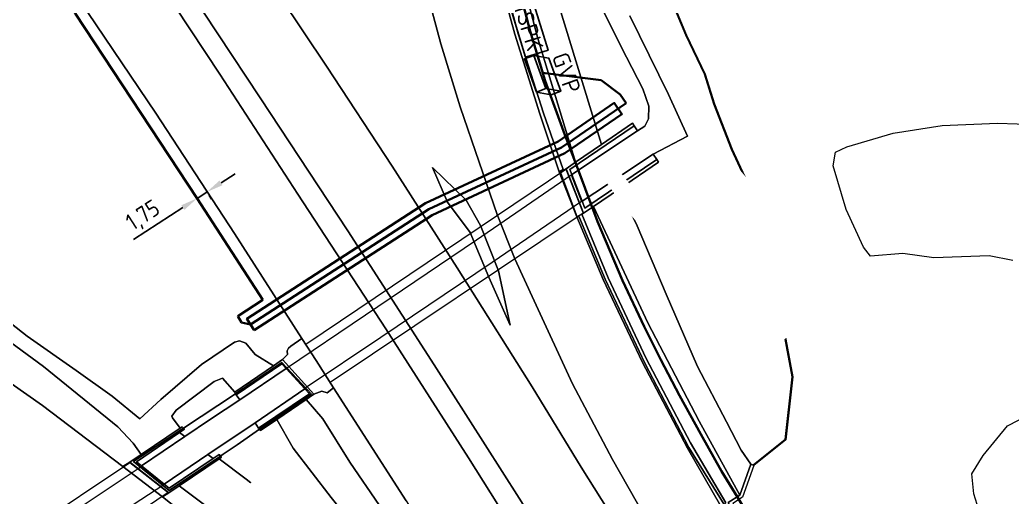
# Model space of a CAD drawing. Header units: metres. Extents: x 112942 to 118371, y 496117 to 499046.
# Drawn here: x 118008.6 to 118156.2, y 496307.5 to 496378.5 of the extents above; entities that cross this region are included whole.
import ezdxf
from ezdxf.enums import TextEntityAlignment as Align

# ---------------------------------------------------------------- set-up
doc = ezdxf.new("R2010")
doc.units = ezdxf.units.M
doc.linetypes.add('XX-AFBREEK', pattern=[7, 4, -1, 1, -1])
for name, color, linetype, lineweight in [('B-WE-OG-TOPOKAART-G', 253, 'Continuous', 18), ('N-WE-KL-DATA-T18', 1, 'Continuous', 18), ('N-WE-KL-DATA-T25', 7, 'Continuous', 25), ('N-WE-KL-DATA_GLASVEZEL-G', 90, 'KL-GLASVEZEL-N', 35), ('N-WE-KL-DATA_GLASVEZEL-M', 7, 'Continuous', 18), ('N-WE-KL-DATA_GLASVEZEL_KAST_PUTKAST-S', 90, 'Continuous', 25), ('N-WE-KL-DATA_GLASVEZEL_MANTELBUIS-G', 90, 'Continuous', 35), ('X-XX-AL-AFBREEKLIJN-G', 7, 'XX-AFBREEK', 18), ('X-XX-AL-ORIENTATIE-S', 7, 'Continuous', 25)]:
    doc.layers.add(name, color=color, linetype=linetype, lineweight=lineweight)
doc.styles.add('ISO', font='isocp.shx')
doc.styles.add('NLCS-ISO', font='NLCS-ISO.ttf')
doc.linetypes.add('KL-GLASVEZEL-N', pattern='A,4,-1,[101,NLCS.SHX,S=0.5,R=0,X=0,Y=0],-1,4,-1,["G",Standard,S=1,R=0,X=-0.25,Y=-0.5],-1.5', length=12.5)
doc.dimstyles.new('ISO', dxfattribs={"dimtxt": 2.5, "dimasz": 2.5, "dimexe": 1.25, "dimexo": 0.625, "dimtad": 1, "dimtxsty": 'ISO', "dimcen": 2.5, "dimadec": 0, "dimazin": 0, "dimtfac": 1, "dimtmove": 0, "dimatfit": 3, "dimfxl": 1, "dimarcsym": 0})

# ---------------------------------------------------------------- blocks, each defined once
blk = doc.blocks.new('*D1')
at = {"layer": 'Defpoints', "color": 0, "transparency": 16777216}
for p in [(118034.95, 496351.96, 1.84), (118034.95, 496351.96), (118036.42, 496352.91, 2.11)]:
    blk.add_point(p, dxfattribs=at)
at = {"layer": 'N-WE-KL-DATA_GLASVEZEL-M', "color": 0, "lineweight": -2, "transparency": 16777216}
for p, q in [((118038.52, 496354.27), (118040.61, 496355.63)), ((118036.42, 496352.91), (118034.95, 496351.96)), ((118036.76, 496352.39), (118037.1, 496351.86)), ((118032.85, 496350.6), (118025.53, 496345.85)), ((118035.29, 496351.44), (118035.63, 496350.91))]:
    blk.add_line(p, q, dxfattribs=at)
at = {"layer": 'N-WE-KL-DATA_GLASVEZEL-M', "color": 0, "transparency": 16777216}
for points in [[(118038.29, 496354.62), (118038.74, 496353.92), (118036.42, 496352.91)], [(118032.63, 496350.95), (118033.08, 496350.25), (118034.95, 496351.96)]]:
    blk.add_solid(points, dxfattribs=at)
at = {"layer": 'N-WE-KL-DATA_GLASVEZEL-M', "color": 0, "transparency": 16777216, "insert": (118027.02, 496349.28), "char_height": 2.5, "attachment_point": 5, "rotation": 32.9499, "style": 'ISO'}
blk.add_mtext('1,75', dxfattribs=at)
blk = doc.blocks.new('SKL-DATA_GLASVEZEL_GLASVEZELKABELPUT_RECHTHOEKIG')
at = {"color": 0, "linetype": 'ByBlock'}
for points in [[(-3.2, -0.97), (-2.07, 0.97), (3.18, 0.97), (2.05, -0.97)], [(3.18, 0.97), (3.18, -0.53), (2.05, -2.47)], [(-3.2, -0.97), (2.05, -0.97), (2.05, -2.47), (-3.2, -2.47), (-3.2, -0.97)]]:
    blk.add_lwpolyline(points, dxfattribs=at)
at = {"layer": 'N-WE-KL-DATA-T18', "linetype": 'ByBlock', "style": 'NLCS-ISO', "flags": 1}
for tag, p in [('OMSCHRIJVING_LEGENDA', (-0.01, -8.43)), ('LOCATIE', (-0.01, -12.22)), ('TYPE_HANDHOLE', (-0.01, -16)), ('TYPE_GCO', (-0.01, -19.78)), ('BPS-CODERING', (-0.01, -23.57)), ('POSITIE_X', (-0.01, -27.35)), ('POSITIE_Y', (-0.01, -31.14)), ('OVERIGE_OPMERKING(EN)_1', (-0.01, -34.92)), ('OVERIGE_OPMERKING(EN)_2', (-0.01, -38.71))]:
    blk.add_attdef(tag, p, '', height=1.8, dxfattribs=at)
at = {"layer": 'N-WE-KL-DATA-T25', "linetype": 'ByBlock', "style": 'NLCS-ISO'}
blk.add_attdef('TYPE_SYMBOOL', text='', height=2.5, dxfattribs=at).set_placement((15.9, -0.24), align=Align.MIDDLE_CENTER)
blk = doc.blocks.new('SKL-DATA_GLASVEZEL_STERPUNTKAST')
at = {"color": 0, "linetype": 'ByBlock'}
blk.add_lwpolyline([(-3.5, 1.75), (3.5, 1.75), (3.5, -1.75), (-3.5, -1.75), (-3.5, 1.75)], dxfattribs=at)
at = {"layer": 'N-WE-KL-DATA-T18', "linetype": 'ByBlock', "style": 'NLCS-ISO', "flags": 1}
for tag, p in [('OMSCHRIJVING_LEGENDA', (0, -8.43)), ('LOCATIE', (0, -12.22)), ('TYPE_HANDHOLE', (0, -16)), ('TYPE_GCO', (0, -19.78)), ('BPS-CODERING', (0, -23.57)), ('POSITIE_X', (0, -27.35)), ('POSITIE_Y', (0, -31.14)), ('OVERIGE_OPMERKING(EN)_1', (0, -34.92)), ('OVERIGE_OPMERKING(EN)_2', (0, -38.71))]:
    blk.add_attdef(tag, p, '', height=1.8, dxfattribs=at)
at = {"layer": 'N-WE-KL-DATA-T25', "linetype": 'ByBlock', "style": 'NLCS-ISO'}
blk.add_attdef('TYPE_SYMBOOL', text='', height=2.5, dxfattribs=at).set_placement((0, 0), align=Align.MIDDLE_CENTER)

msp = doc.modelspace()

# ---------------------------------------------------------------- linework, layer by layer
at = {"layer": 'B-WE-OG-TOPOKAART-G'}
for points in [[(118081.452, 496472.776, 0.142), (118081.396, 496472.28, -0.33), (118080.806, 496467.024, -0.493), (118079.78, 496456.661, -0.577), (118078.83, 496446.852, -0.537), (118078.497, 496437.684, -0.483), (118079.479, 496426.911, -0.553), (118080.857, 496415.619, -0.58), (118083.43, 496402.41, -0.56), (118086.005, 496391.3, -0.383), (118088.846, 496380.367, -0.45), (118092.22, 496369.348, -0.483), (118095.096, 496359.998, -0.481), (118091.207, 496357.334, 1.631), (118085.62, 496375.752, 1.72), (118080.482, 496395.385, 1.79), (118077.355, 496412.452, 1.823), (118075.416, 496427.837, 1.947), (118074.319, 496440.428, 1.987), (118074.816, 496455.016, 2.09), (118076.258, 496469.684, 2.15), (118077.184, 496476.604, 2.014), (118081.452, 496472.776, 0.142)], [(118080.482, 496395.385, 1.79), (118085.62, 496375.752, 1.72), (118091.207, 496357.334, 1.631), (118089.82, 496356.382, 1.805), (118088.98, 496355.832, 1.903), (118091.501, 496349.172, 1.741), (118091.726, 496349.316, 1.792), (118095.646, 496339.935, 1.689), (118101.55, 496327.445, 1.547), (118108.088, 496314.879, 1.407), (118113.321, 496306.431, 1.28)], [(118025.153, 496390.447, 2.753), (118038.326, 496370.443, 2.466), (118049.965, 496352.602, 2.247), (118063.024, 496332.55, 2.065)], [(118132.283, 496228.568, 1.196), (118129.396, 496226.789, 1.078), (118124.282, 496234.95, 1.147), (118112.414, 496254.012, 1.341), (118100.463, 496273.256, 1.52), (118088.143, 496292.95, 1.639), (118075.33, 496313.37, 1.841), (118063.024, 496332.55, 2.065), (118049.965, 496352.602, 2.247), (118038.326, 496370.443, 2.466), (118025.153, 496390.447, 2.753)], [(118079.597, 496349.583, 2.388), (118082.203, 496342.943, 2.348), (118085.097, 496336.734, 2.231), (118090.782, 496324.394, 2.117), (118096.745, 496313.093, 1.939), (118103.953, 496300.368, 1.732), (118104.011, 496300.1, 1.667), (118103.085, 496299.487, 1.67), (118102.288, 496298.927, 1.393), (118100.875, 496297.919, 1.59), (118092.062, 496311.954, 1.661), (118084.788, 496323.915, 1.765), (118073.616, 496341.629, 1.97), (118063.945, 496356.775, 2.099), (118054.212, 496371.612, 2.302), (118043.842, 496387.135, 2.486)], [(118043.842, 496387.135, 2.486), (118054.212, 496371.612, 2.302), (118063.945, 496356.775, 2.099), (118073.616, 496341.629, 1.97), (118084.788, 496323.915, 1.765), (118092.062, 496311.954, 1.661), (118100.875, 496297.919, 1.59)], [(118067.713, 496387.952, 2.705), (118071.185, 496374.941, 2.584), (118074.077, 496365.602, 2.498), (118076.887, 496357.341, 2.428), (118079.597, 496349.583, 2.388)], [(118103.953, 496300.368, 1.732), (118096.745, 496313.093, 1.939), (118090.782, 496324.394, 2.117), (118085.097, 496336.734, 2.231), (118082.203, 496342.943, 2.348), (118079.597, 496349.583, 2.388), (118076.887, 496357.341, 2.428), (118074.077, 496365.602, 2.498), (118071.185, 496374.941, 2.584), (118067.713, 496387.952, 2.705)], [(118088.827, 496355.895, 1.935), (118085.949, 496364.561, 1.96), (118082.208, 496376.398, 2.058), (118079.161, 496387.645, 2.151)], [(118079.161, 496387.645, 2.151), (118082.208, 496376.398, 2.058), (118085.949, 496364.561, 1.96), (118088.827, 496355.895, 1.935)], [(118112.833, 496306.155, 1.366), (118107.892, 496314.809, 1.466), (118101.198, 496327.526, 1.611), (118095.366, 496339.889, 1.743), (118091.444, 496349.22, 1.86), (118088.827, 496355.895, 1.935), (118089.39, 496356.247, 1.849), (118086.46, 496364.641, 1.889), (118082.728, 496376.444, 2.032), (118079.689, 496387.752, 2.079)], [(118079.689, 496387.752, 2.079), (118082.728, 496376.444, 2.032), (118086.46, 496364.641, 1.889), (118089.39, 496356.247, 1.849), (118088.827, 496355.895, 1.935)], [(118100.875, 496297.919, 1.59), (118101.108, 496297.548, 1.59), (118103.886, 496293.098, 1.46), (118110.194, 496282.996, 1.413), (118119.414, 496268.311, 1.227), (118128.85, 496253.464, 1.11), (118138.09, 496238.847, 0.99), (118141.068, 496234.229, 0.969), (118138.683, 496232.626, 1.043), (118135.838, 496230.714, 1.12), (118132.891, 496228.733, 1.195), (118132.684, 496228.593, 1.214), (118132.583, 496228.753, 1.215), (118132.283, 496228.568, 1.196), (118123.809, 496241.913, 1.288), (118120.198, 496247.695, 1.317), (118107.933, 496267.224, 1.529), (118096.185, 496286.088, 1.705), (118082.872, 496307.346, 1.91), (118070.217, 496327.185, 2.104), (118057.355, 496347.117, 2.336), (118044.332, 496366.922, 2.58), (118031.749, 496385.997, 2.815)], [(118031.749, 496385.997, 2.815), (118044.332, 496366.922, 2.58), (118057.355, 496347.117, 2.336), (118070.217, 496327.185, 2.104), (118082.872, 496307.346, 1.91), (118096.185, 496286.088, 1.705), (118107.933, 496267.224, 1.529), (118120.198, 496247.695, 1.317), (118123.809, 496241.913, 1.288), (118132.283, 496228.568, 1.196)], [(118016.152, 496383.501, 2.493), (118028.819, 496364.624, 2.259), (118040.518, 496346.732, 2.059), (118050.561, 496331.092, 1.909), (118048.915, 496329.992, 1.657), (118048.532, 496329.654, 1.63), (118048.37, 496329.276, 1.597), (118048.395, 496328.736, 1.576), (118047.639, 496327.97, 1.437), (118046.3, 496327.046, 1.471), (118043.614, 496328.755, 1.218), (118042.193, 496330.395, 1.27), (118041.269, 496330.779, 1.288), (118040.524, 496330.589, 1.351), (118035.594, 496327.267, 1.399), (118029.59, 496322.033, 1.396), (118026.446, 496319.161, 1.486), (118022.353, 496322.532, 1.687), (118016.964, 496326.348, 1.822), (118009.718, 496331.464, 2.05), (118005.732, 496334.589, 1.978)], [(118066.06, 496306.938, 1.589), (118055.242, 496323.783, 1.788), (118052.644, 496327.861, 1.848), (118050.561, 496331.092, 1.909), (118040.518, 496346.732, 2.059), (118028.819, 496364.624, 2.259), (118016.152, 496383.501, 2.493)], [(118099.333, 496379.139, -0.573), (118105.065, 496367.403, -0.54), (118107.88, 496361.225, -0.527), (118102.797, 496358.541, -0.73), (118096.011, 496354.048, -1.467), (118092.229, 496351.544, -1.55), (118090.699, 496355.512, -1.55), (118100.444, 496361.993, -0.92), (118101.534, 496362.705, -0.777), (118102.086, 496363.791, -0.73), (118102.112, 496365.664, -0.687), (118101.252, 496368.236, -0.683), (118098.8, 496372.981, -0.657), (118093.855, 496382.868, -0.57)], [(118093.855, 496382.868, -0.57), (118098.8, 496372.981, -0.657), (118101.252, 496368.236, -0.683), (118102.112, 496365.664, -0.687), (118102.086, 496363.791, -0.73), (118101.534, 496362.705, -0.777), (118100.444, 496361.993, -0.92), (118099.979, 496362.738, -0.487), (118099.692, 496363.147, -0.487), (118095.096, 496359.998, -0.481)], [(118104.663, 496383.397, -1.183), (118107.639, 496376.221, -1.183), (118110.435, 496370.43, -1.195), (118111.815, 496365.995, -1.174), (118114.444, 496359.236, -1.289), (118117.272, 496353.138, -1.233), (118118.591, 496349.512, -1.26), (118120.404, 496343.155, -1.192), (118121.593, 496335.249, -1.171), (118123.467, 496325.411, -1.144), (118122.419, 496316.078, -1.257), (118117.646, 496312.266, -1.189), (118117.288, 496312.394, -0.832), (118115.864, 496314.477, -0.584), (118113.679, 496318.712, -0.57), (118109.383, 496326.972, -0.53), (118104.71, 496337.712, -0.43), (118100.404, 496347.874, -0.437), (118097.753, 496353.394, -0.413), (118103.596, 496357.352, -0.608), (118103.314, 496357.767, -0.752), (118102.797, 496358.541, -0.73), (118107.88, 496361.225, -0.527), (118105.065, 496367.403, -0.54), (118099.333, 496379.139, -0.573)], [(118104.753, 496383.439, -1.445), (118107.73, 496376.262, -1.445), (118110.528, 496370.467, -1.445), (118111.909, 496366.028, -1.445), (118114.536, 496359.275, -1.445), (118117.365, 496353.176, -1.445), (118118.686, 496349.543, -1.445), (118120.502, 496343.176, -1.445), (118121.692, 496335.266, -1.445), (118123.568, 496325.415, -1.445), (118122.514, 496316.025, -1.445), (118117.759, 496312.226, -1.445), (118117.646, 496312.266, -1.189), (118122.419, 496316.078, -1.257), (118123.467, 496325.411, -1.144), (118121.593, 496335.249, -1.171), (118120.404, 496343.155, -1.192), (118118.591, 496349.512, -1.26), (118117.272, 496353.138, -1.233), (118114.444, 496359.236, -1.289), (118111.815, 496365.995, -1.174), (118110.435, 496370.43, -1.195), (118107.639, 496376.221, -1.183), (118104.663, 496383.397, -1.183)], [(117912.771, 496379.929, 4.367), (117929.197, 496373.064, 4.196), (117937.316, 496369.499, 4.073), (117952.259, 496363.327, 3.904), (117962.676, 496357.928, 3.847), (117970.818, 496353.559, 3.751), (117981.783, 496346.915, 3.631), (117992.101, 496340.77, 3.391), (118001.426, 496334.8, 3.277), (118012.106, 496326.937, 3.151), (118023.189, 496317.992, 2.944), (118025.456, 496315.526, 2.944), (118026.636, 496313.841, 2.914)], [(118095.096, 496359.998, -0.481), (118092.22, 496369.348, -0.483), (118088.846, 496380.367, -0.45)], [(118026.636, 496313.841, 2.914), (118024.979, 496312.729, 2.918), (118023.923, 496312.048, 3.023), (118011.952, 496321.143, 3.188), (118003.101, 496327.346, 3.32), (117994.171, 496333.346, 3.466), (117986.182, 496338.495, 3.579), (117978.234, 496343.339, 3.672), (117969.797, 496348.338, 3.785), (117961.41, 496352.93, 3.89), (117953.124, 496357.275, 3.992), (117943.714, 496361.772, 4.138), (117934.357, 496366.14, 4.256), (117924.879, 496370.234, 4.354), (117913.481, 496375.102, 4.473), (117913.352, 496375.155, 4.436), (117913.411, 496375.612, 4.439), (117908.554, 496377.887, 4.496), (117908.538, 496378.042, 4.49), (117909.056, 496379.046, 4.517)], [(118097.753, 496353.394, -0.413), (118093.894, 496350.73, 1.581), (118092.408, 496349.751, 1.738), (118089.82, 496356.382, 1.805), (118091.207, 496357.334, 1.631), (118095.096, 496359.998, -0.481), (118099.692, 496363.147, -0.487), (118099.979, 496362.738, -0.487), (118090.4, 496356.28, -1.507), (118090.699, 496355.512, -1.55), (118092.229, 496351.544, -1.55), (118092.634, 496350.496, -1.531), (118103.314, 496357.767, -0.752), (118103.596, 496357.352, -0.608), (118097.753, 496353.394, -0.413)], [(118099.979, 496362.738, -0.487), (118100.444, 496361.993, -0.92), (118090.699, 496355.512, -1.55), (118090.4, 496356.28, -1.507), (118099.979, 496362.738, -0.487)], [(118156.276, 496342.703, -1.457), (118152.757, 496343.435, -1.497), (118144.501, 496343.109, -1.453), (118139.916, 496343.773, -1.487), (118135.095, 496343.356, -1.443), (118134.059, 496344.688, -1.423), (118131.474, 496350.285, -1.423), (118129.559, 496356.821, -1.483), (118129.907, 496358.83, -1.467), (118131.588, 496359.607, -1.463), (118138.483, 496361.685, -1.493), (118145.778, 496362.824, -1.52), (118153.96, 496363.15, -1.507), (118162.745, 496362.866, -1.5)], [(118103.314, 496357.767, -0.752), (118092.634, 496350.496, -1.531), (118092.229, 496351.544, -1.55), (118096.011, 496354.048, -1.467), (118102.797, 496358.541, -0.73), (118103.314, 496357.767, -0.752)], [(118092.347, 496349.77, 1.738), (118054.758, 496324.543, 1.734), (118052.644, 496327.861, 1.848), (118051.11, 496330.248, 1.827), (118089.796, 496356.306, 1.805), (118092.347, 496349.77, 1.738)], [(118081.528, 496333.122, 1.679), (118079.784, 496341.201, 2.21), (118077.112, 496347.921, 2.339), (118074.955, 496351.673, 2.266), (118069.964, 496356.539, 1.956), (118072.211, 496351.377, 1.803), (118075.545, 496346.867, 1.578), (118078.368, 496340.252, 1.543), (118081.528, 496333.122, 1.679)], [(118081.528, 496333.122, 1.679), (118078.368, 496340.252, 1.543), (118075.545, 496346.867, 1.578), (118072.211, 496351.377, 1.803), (118069.964, 496356.539, 1.956), (118074.955, 496351.673, 2.266), (118077.112, 496347.921, 2.339), (118079.784, 496341.201, 2.21), (118081.528, 496333.122, 1.679)], [(118092.408, 496349.751, 1.738), (118092.171, 496349.6, 1.777), (118092.157, 496349.633, 1.777), (118091.697, 496349.386, 1.793), (118091.726, 496349.316, 1.792), (118091.501, 496349.172, 1.741), (118088.98, 496355.832, 1.903), (118089.82, 496356.382, 1.805), (118092.408, 496349.751, 1.738)], [(118062.286, 496331.273, -1.55), (118051.055, 496323.709, -1.45), (118048.261, 496326.711, -1.451), (118060.004, 496334.656, -1.55), (118076.513, 496345.816, -1.66), (118090.606, 496355.476, -1.55), (118092.136, 496351.508, -1.55), (118078.817, 496342.4, -1.66), (118062.286, 496331.273, -1.55)], [(118088.827, 496355.895, 1.935), (118091.444, 496349.22, 1.86), (118095.366, 496339.889, 1.743), (118101.198, 496327.526, 1.611), (118107.892, 496314.809, 1.466), (118112.833, 496306.155, 1.366)], [(118097.753, 496353.394, -0.413), (118100.404, 496347.874, -0.437), (118104.71, 496337.712, -0.43), (118109.383, 496326.972, -0.53), (118113.679, 496318.712, -0.57), (118115.864, 496314.477, -0.584), (118117.288, 496312.394, -0.832), (118115.658, 496307.825, 1.118), (118109.62, 496318.834, 1.21), (118101.992, 496333.435, 1.423), (118093.894, 496350.73, 1.581), (118097.753, 496353.394, -0.413)], [(118113.592, 496306.666, 1.345), (118108.319, 496315.569, 1.395), (118101.718, 496328.123, 1.534), (118096.076, 496340.146, 1.678), (118092.171, 496349.6, 1.777), (118092.408, 496349.751, 1.738), (118093.894, 496350.73, 1.581), (118101.992, 496333.435, 1.423), (118109.62, 496318.834, 1.21), (118115.658, 496307.825, 1.118), (118113.948, 496306.713, 1.218)], [(118092.171, 496349.6, 1.777), (118096.076, 496340.146, 1.678), (118101.718, 496328.123, 1.534), (118108.319, 496315.569, 1.395), (118113.592, 496306.666, 1.345), (118113.321, 496306.431, 1.28), (118108.088, 496314.879, 1.407), (118101.55, 496327.445, 1.547), (118095.646, 496339.935, 1.689), (118091.726, 496349.316, 1.792), (118091.697, 496349.386, 1.793), (118092.157, 496349.633, 1.777), (118092.171, 496349.6, 1.777)], [(118005.732, 496334.589, 1.978), (118009.718, 496331.464, 2.05), (118016.964, 496326.348, 1.822), (118022.353, 496322.532, 1.687), (118026.446, 496319.161, 1.486), (118029.59, 496322.033, 1.396), (118035.594, 496327.267, 1.399), (118040.524, 496330.589, 1.351), (118041.269, 496330.779, 1.288), (118042.193, 496330.395, 1.27), (118043.614, 496328.755, 1.218), (118046.3, 496327.046, 1.471), (118040.554, 496323.107, -0.729), (118038.747, 496325.202, -0.737), (118037.519, 496324.716, -0.708), (118031.865, 496320.456, -0.38), (118031.22, 496319.556, -0.25), (118031.286, 496319.296, -0.25), (118032.469, 496317.76, -0.274), (118026.636, 496313.841, 2.914), (118025.456, 496315.526, 2.944), (118023.189, 496317.992, 2.944), (118012.106, 496326.937, 3.151), (118001.426, 496334.8, 3.277)], [(118063.024, 496332.55, 2.065), (118075.33, 496313.37, 1.841), (118088.143, 496292.95, 1.639)], [(118050.561, 496331.092, 1.909), (118052.644, 496327.861, 1.848), (118055.242, 496323.783, 1.788), (118054.312, 496323.051, 1.675), (118053.487, 496323.254, 1.615), (118052.31, 496322.84, 1.447), (118047.639, 496327.97, 1.437), (118048.395, 496328.736, 1.576), (118048.37, 496329.276, 1.597), (118048.532, 496329.654, 1.63), (118048.915, 496329.992, 1.657), (118050.561, 496331.092, 1.909)], [(118003.101, 496327.346, 3.32), (118011.952, 496321.143, 3.188), (118023.923, 496312.048, 3.023), (118029.837, 496307.553, 2.941), (118036.175, 496302.484, 2.858)], [(118030.059, 496309.433, -0.286), (118026.702, 496312.166, -0.253), (118033.155, 496316.535, -0.224), (118036.946, 496319.094, -0.713), (118041.312, 496322.006, -0.782), (118048.188, 496326.643, -1.451), (118050.982, 496323.641, -1.45), (118043.579, 496318.57, -0.785), (118036.553, 496313.866, -0.206), (118030.059, 496309.433, -0.286)], [(118040.697, 496322.88, -0.729), (118040.554, 496323.107, -0.729), (118046.3, 496327.046, 1.471), (118047.639, 496327.97, 1.437), (118052.31, 496322.84, 1.447), (118051.178, 496322.024, 1.44), (118046.818, 496319.054, -0.538), (118044.393, 496317.419, -0.705), (118044.256, 496317.601, -0.705), (118051.966, 496322.836, 1.615), (118047.571, 496327.537, 1.614), (118040.697, 496322.88, -0.729)], [(118040.778, 496322.75, -0.729), (118040.697, 496322.88, -0.729), (118047.571, 496327.537, 1.614), (118051.966, 496322.836, 1.615), (118044.256, 496317.601, -0.705), (118044.117, 496317.786, -0.705), (118051.666, 496322.905, -1.448), (118050.982, 496323.641, -1.45), (118048.188, 496326.643, -1.451), (118047.547, 496327.337, -1.448), (118040.778, 496322.75, -0.729)], [(118040.778, 496322.75, -0.729), (118047.547, 496327.337, -1.448), (118048.188, 496326.643, -1.451), (118041.312, 496322.006, -0.782), (118040.778, 496322.75, -0.729)], [(118032.939, 496317.755, -0.351), (118032.755, 496317.953, -0.304), (118032.469, 496317.76, -0.274), (118031.286, 496319.296, -0.25), (118031.22, 496319.556, -0.25), (118031.865, 496320.456, -0.38), (118037.519, 496324.716, -0.708), (118038.747, 496325.202, -0.737), (118040.554, 496323.107, -0.729), (118040.697, 496322.88, -0.729), (118032.939, 496317.755, -0.351)], [(118044.117, 496317.786, -0.705), (118043.579, 496318.57, -0.785), (118050.982, 496323.641, -1.45), (118051.666, 496322.905, -1.448), (118044.117, 496317.786, -0.705)], [(118055.242, 496323.783, 1.788), (118066.06, 496306.938, 1.589), (118079.021, 496286.399, 1.393), (118080.386, 496284.207, 1.321), (118078.246, 496282.622, 1.204), (118077.416, 496282.063, 1.198), (118072.679, 496290.451, 1.053), (118066.888, 496299.079, 1.173), (118062.07, 496306.251, 1.237), (118057.695, 496312.699, 1.253), (118053.64, 496319.174, 1.243), (118051.178, 496322.024, 1.44), (118052.31, 496322.84, 1.447), (118053.487, 496323.254, 1.615), (118054.312, 496323.051, 1.675), (118055.242, 496323.783, 1.788)], [(118203.845, 496301.6, -1.33), (118186.591, 496300.358, -1.363), (118174.979, 496300.493, -1.51), (118165.479, 496300.987, -1.48), (118156.924, 496301.636, -1.5), (118153.997, 496302.238, -1.487), (118152.567, 496303.077, -1.49), (118151.441, 496304.828, -1.457), (118150.457, 496308.004, -1.423), (118150.19, 496310.967, -1.453), (118151.856, 496313.716, -1.467), (118155.447, 496318.141, -1.51), (118158.833, 496319.835, -1.503), (118163.478, 496320.373, -1.547), (118173.204, 496321.363, -1.563), (118184.164, 496322.422, -1.547), (118192.544, 496323.118, -1.54), (118203.342, 496324.08, -1.513), (118206.986, 496314.273, -1.193), (118214.589, 496302.034, -1.343), (118203.845, 496301.6, -1.33)], [(118032.36, 496317.13, -0.195), (118033.068, 496317.616, -0.336), (118032.939, 496317.755, -0.351), (118040.697, 496322.88, -0.729), (118040.778, 496322.75, -0.729), (118041.312, 496322.006, -0.782), (118036.946, 496319.094, -0.713), (118033.155, 496316.535, -0.224), (118032.36, 496317.13, -0.195)], [(118051.178, 496322.024, 1.44), (118053.64, 496319.174, 1.243), (118057.695, 496312.699, 1.253), (118062.07, 496306.251, 1.237), (118066.888, 496299.079, 1.173), (118072.679, 496290.451, 1.053), (118077.416, 496282.063, 1.198), (118074.636, 496280.19, -0.251), (118070.077, 496287.672, -0.088), (118063.177, 496297.067, -0.493), (118054.898, 496307.47, -0.811), (118049.269, 496314.786, -0.658), (118046.818, 496319.054, -0.538), (118051.178, 496322.024, 1.44)], [(118032.939, 496317.755, -0.351), (118025.514, 496312.792, 3.313), (118030.829, 496308.499, 3.265), (118038.445, 496313.627, -0.357), (118038.588, 496313.444, -0.395), (118038.263, 496313.225, -0.364), (118032.299, 496309.216, 2.77), (118030.749, 496308.174, 2.938), (118024.979, 496312.729, 2.918), (118026.636, 496313.841, 2.914), (118032.469, 496317.76, -0.274), (118032.755, 496317.953, -0.304), (118032.939, 496317.755, -0.351)], [(118032.36, 496317.13, -0.195), (118025.949, 496312.778, -0.18), (118026.702, 496312.166, -0.253), (118030.059, 496309.433, -0.286), (118030.804, 496308.826, -0.301), (118037.339, 496313.242, -0.171), (118038.262, 496313.863, -0.348), (118038.445, 496313.627, -0.357), (118030.829, 496308.499, 3.265), (118025.514, 496312.792, 3.313), (118032.939, 496317.755, -0.351), (118033.068, 496317.616, -0.336), (118032.36, 496317.13, -0.195)], [(118038.445, 496313.627, -0.357), (118038.262, 496313.863, -0.348), (118037.339, 496313.242, -0.171), (118036.553, 496313.866, -0.206), (118043.579, 496318.57, -0.785), (118044.117, 496317.786, -0.705), (118044.256, 496317.601, -0.705), (118040.927, 496315.292, -0.421), (118038.836, 496313.897, -0.369), (118038.445, 496313.627, -0.357)], [(118038.263, 496313.225, -0.364), (118038.588, 496313.444, -0.395), (118038.445, 496313.627, -0.357), (118038.836, 496313.897, -0.369), (118040.927, 496315.292, -0.421), (118044.256, 496317.601, -0.705), (118044.393, 496317.419, -0.705), (118046.818, 496319.054, -0.538), (118049.269, 496314.786, -0.658), (118054.898, 496307.47, -0.811), (118063.177, 496297.067, -0.493), (118070.077, 496287.672, -0.088), (118074.636, 496280.19, -0.251), (118072.854, 496278.99, -0.251), (118070.61, 496281.973, -0.115), (118066.718, 496286.755, -0.139), (118061.556, 496292.704, -0.391), (118055.945, 496298.674, -0.661), (118052.082, 496302.307, -0.73), (118047.387, 496306.126, -0.637), (118042.252, 496310.199, -0.523), (118038.263, 496313.225, -0.364)], [(118032.36, 496317.13, -0.195), (118033.155, 496316.535, -0.224), (118026.702, 496312.166, -0.253), (118025.949, 496312.778, -0.18), (118032.36, 496317.13, -0.195)], [(118037.339, 496313.242, -0.171), (118030.804, 496308.826, -0.301), (118030.059, 496309.433, -0.286), (118036.553, 496313.866, -0.206), (118037.339, 496313.242, -0.171)], [(118030.664, 496308.177, 2.938), (118015.963, 496298.217, 2.608), (118010.124, 496302.764, 2.564), (118024.977, 496312.667, 2.918), (118030.664, 496308.177, 2.938)], [(118029.996, 496309.355, -0.286), (118014.195, 496299.035, -0.571), (118010.903, 496301.54, -0.571), (118026.639, 496312.088, -0.253), (118029.996, 496309.355, -0.286)], [(118030.749, 496308.174, 2.938), (118029.837, 496307.553, 2.941), (118023.923, 496312.048, 3.023), (118024.979, 496312.729, 2.918), (118030.749, 496308.174, 2.938)], [(118032.299, 496309.216, 2.77), (118038.263, 496313.225, -0.364), (118042.252, 496310.199, -0.523), (118047.387, 496306.126, -0.637), (118052.082, 496302.307, -0.73), (118055.945, 496298.674, -0.661), (118061.556, 496292.704, -0.391), (118066.718, 496286.755, -0.139), (118070.61, 496281.973, -0.115), (118072.854, 496278.99, -0.251), (118069.271, 496276.576, 2.133), (118063.876, 496282.623, 2.293), (118059.376, 496287.329, 2.407), (118054.864, 496291.752, 2.452), (118047.211, 496297.927, 2.599), (118039.828, 496303.561, 2.743), (118032.299, 496309.216, 2.77)], [(118117.759, 496312.226, -1.445), (118116.072, 496307.497, -1.445), (118114.645, 496306.569, -1.445), (118117.184, 496302.761, -1.445), (118118.784, 496303.853, -1.445), (118123.933, 496303.73, -1.445), (118123.931, 496303.62, -1.192), (118123.921, 496303.23, -0.95), (118118.933, 496303.349, 1.074), (118117.049, 496302.063, 1.204), (118113.948, 496306.713, 1.218), (118115.658, 496307.825, 1.118), (118117.288, 496312.394, -0.832), (118117.646, 496312.266, -1.189), (118117.759, 496312.226, -1.445)], [(118069.271, 496276.576, 2.133), (118067.638, 496275.476, 2.263), (118066.864, 496274.994, 2.316), (118066.62, 496274.842, 2.34), (118066.47, 496274.992, 2.34), (118058.05, 496283.163, 2.468), (118051.102, 496289.541, 2.589), (118044.209, 496295.652, 2.72), (118036.175, 496302.484, 2.858), (118029.837, 496307.553, 2.941), (118030.749, 496308.174, 2.938), (118032.299, 496309.216, 2.77), (118039.828, 496303.561, 2.743), (118047.211, 496297.927, 2.599), (118054.864, 496291.752, 2.452), (118059.376, 496287.329, 2.407), (118063.876, 496282.623, 2.293), (118069.271, 496276.576, 2.133)]]:
    msp.add_polyline3d(points, dxfattribs=at)
at = {"layer": 'N-WE-KL-DATA_GLASVEZEL-G', "flags": 128}
msp.add_lwpolyline([(118154.272, 496733.156), (118149.925, 496727.38), (118143.525, 496718.269), (118137.321, 496708.736), (118131.728, 496699.698), (118131.728, 496699.698), (118126.585, 496691.186), (118121.955, 496682.672), (118118.826, 496676.42), (118116.545, 496671.745), (118112.7, 496663.296), (118109.173, 496655.706), (118107.675, 496652.414), (118107.393, 496651.785), (118106.344, 496648.653), (118104.225, 496642.133), (118100.449, 496628.334), (118096.227, 496611.642), (118092.294, 496592.895), (118089.864, 496580.349), (118087.617, 496568.677), (118082.794, 496541.797), (118078.28, 496514.232), (118077.727, 496510.857), (118076.087, 496499.725), (118074.855, 496488.656), (118073.5, 496472.828), (118073.192, 496463.313), (118073.299, 496450.268), (118073.679, 496442.616), (118074.033, 496435.685), (118075.051, 496424.575), (118075.883, 496417.829), (118076.691, 496412.216), (118078.782, 496400.108), (118080.754, 496391.06), (118084.47, 496376.836), (118086.701, 496369.468), (118089.646, 496361.42), (118091.412, 496356.752), (118093.933, 496350.092), (118094.519, 496348.543), (118098.208, 496339.725), (118101.458, 496332.895), (118103.919, 496327.96), (118106.692, 496322.64), (118109.861, 496316.862), (118112.949, 496311.389), (118115.345, 496307.486), (118118.238, 496302.649), (118122.579, 496295.51)], dxfattribs=at)
at = {"layer": 'N-WE-KL-DATA_GLASVEZEL_MANTELBUIS-G', "elevation": 0.003, "flags": 128}
msp.add_lwpolyline([(118043.454, 496332.367), (118069.893, 496349.484), (118089.635, 496358.673), (118098.13, 496364.507), (118096.998, 496366.155), (118088.64, 496360.416), (118068.923, 496351.239), (118042.367, 496334.045)], close=True, dxfattribs=at)

# ---------------------------------------------------------------- block references
at = {"layer": 'N-WE-KL-DATA_GLASVEZEL_KAST_PUTKAST-S'}
ref = msp.add_blockref('SKL-DATA_GLASVEZEL_GLASVEZELKABELPUT_RECHTHOEKIG', (118087.044, 496370.555), dxfattribs=dict(at, rotation=289.818925629442))
ref.add_attrib('TYPE_SYMBOOL', 'GVP', dxfattribs={"layer": 'N-WE-KL-DATA-T25', "linetype": 'ByBlock', "height": 2.5, "rotation": 289.81893, "style": 'NLCS-ISO'}).set_placement((118089.889, 496370.623), align=Align.MIDDLE_CENTER)
at = {"layer": 'X-XX-AL-ORIENTATIE-S', "rotation": 287.1286713132199}
msp.add_blockref('SKL-DATA_GLASVEZEL_STERPUNTKAST', (118084.46, 496376.835, 2.604), dxfattribs=at).add_auto_attribs({'TYPE_SYMBOOL': 'SPK'})

# ---------------------------------------------------------------- dimensions: what is measured, and where the dimension line sits
at = {"layer": 'N-WE-KL-DATA_GLASVEZEL-M'}
dim = msp.add_aligned_dim(p1=(118036.419, 496352.912, 2.11), p2=(118034.95, 496351.96, 1.837), distance=0, dimstyle='ISO', override={"dimzin": 0}, dxfattribs=at)
dim.commit()
dim.dimension.update_dxf_attribs({"geometry": '*D1', "text_midpoint": (118027.02, 496349.278)})

# ---------------------------------------------------------------- next in the draw order: wipeouts: each hides what was drawn before it
for points in [[(118095.496, 496354.827), (118097.682, 496356.116), (118099.821, 496353.427), (118110.827, 496361.907), (118130.897, 496338.196), (118118.017, 496327.389), (118098.222, 496350.976)], [(118046.374, 496312.502), (118032.892, 496301.189), (118053.293, 496276.875), (118066.817, 496288.139)]]:
    msp.add_wipeout(points).dxf.layer = 'X-XX-AL-AFBREEKLIJN-G'

# ---------------------------------------------------------------- next in the draw order: linework, layer by layer
at = {"layer": 'N-WE-KL-DATA_GLASVEZEL-G', "flags": 128}
msp.add_lwpolyline([(113099.712, 499014.37), (113099.44, 499003.59), (113099.499, 498999.792), (113099.804, 498996.137), (113099.53, 498968.354), (113099.566, 498951.056), (113099.476, 498942.658), (113099.726, 498939.408), (113100.155, 498937.952), (113101.157, 498935.413), (113102.32, 498932.796), (113103.399, 498931.465), (113105.433, 498929.886), (113106.674, 498929.14), (113108.587, 498928.742), (113115.604, 498928.288), (113129.599, 498927.262), (113152.277, 498925.63), (113152.278, 498925.63), (113175.725, 498923.657), (113198.974, 498921.279), (113220.698, 498917.529), (113241.314, 498911.718), (113259.89, 498904.498), (113281.526, 498893.155), (113301.308, 498879.664), (113319.784, 498863.537), (113333.555, 498848.523), (113341.231, 498838.155), (113343.813, 498834.565), (113349.506, 498825.765), (113354.73, 498816.673), (113359.468, 498807.319), (113363.708, 498797.729), (113367.618, 498787.457), (113368.69, 498784.539), (113369.84, 498781.239), (113370.932, 498777.919), (113371.966, 498774.58), (113372.942, 498771.223), (113373.858, 498767.849), (113374.715, 498764.461), (113375.512, 498761.057), (113376.249, 498757.641), (113376.904, 498754.201), (113377.495, 498750.762), (113378.051, 498747.312), (113378.547, 498743.858), (113378.751, 498742.291), (113379.096, 498739.399), (113379.409, 498736.448), (113379.688, 498733.512), (113379.978, 498730.104), (113380.237, 498726.718), (113380.477, 498723.355), (113380.731, 498719.632), (113381.013, 498716.6), (113381.313, 498713.488), (113381.645, 498710.241), (113382.004, 498707.026), (113382.398, 498703.847), (113382.864, 498700.521), (113383.288, 498697.357), (113383.734, 498694.396), (113384.26, 498691.285), (113384.844, 498688.186), (113385.484, 498685.098), (113386.182, 498682.023), (113386.937, 498678.961), (113387.748, 498675.913), (113388.615, 498672.881), (113389.539, 498669.866), (113390.518, 498666.868), (113391.552, 498663.889), (113392.642, 498660.93), (113393.786, 498657.991), (113394.984, 498655.073), (113396.236, 498652.179), (113397.542, 498649.308), (113398.9, 498646.462), (113400.311, 498643.642), (113401.774, 498640.848), (113403.288, 498638.082), (113404.854, 498635.344), (113406.469, 498632.635), (113408.135, 498629.958), (113409.85, 498627.311), (113411.614, 498624.697), (113413.425, 498622.115), (113415.285, 498619.568), (113417.191, 498617.056), (113419.143, 498614.579), (113421.141, 498612.139), (113423.183, 498609.736), (113425.27, 498607.372), (113427.401, 498605.046), (113429.574, 498602.761), (113431.788, 498600.516), (113434.044, 498598.312), (113436.344, 498596.148), (113437.799, 498594.819), (113441.055, 498591.955), (113443.465, 498589.927), (113445.915, 498587.941), (113448.402, 498586.001), (113450.924, 498584.108), (113453.48, 498582.262), (113456.07, 498580.463), (113458.734, 498578.718), (113461.177, 498577.178), (113463.659, 498575.644), (113466.184, 498574.143), (113469.543, 498572.148), (113472.314, 498570.568), (113475.129, 498569.013), (113477.98, 498567.48), (113480.865, 498565.962), (113483.778, 498564.454), (113489.504, 498561.531), (113492.64, 498560.008), (113501.635, 498555.639), (113510.63, 498551.27), (113519.626, 498546.901), (113528.621, 498542.532), (113537.616, 498538.163), (113546.611, 498533.794), (113555.593, 498529.431), (113560.418, 498527.154), (113579.63, 498518.055), (113601.833, 498507.934), (113627.27, 498496.378), (113627.896, 498496.699), (113651.209, 498486.151), (113674.376, 498475.686), (113700.62, 498463.505), (113723.402, 498452.851), (113747.607, 498441.92), (113826.936, 498407.232), (113831.96, 498404.555), (113856.291, 498390.206), (113876.281, 498378.09), (113881.116, 498375.349), (113901.444, 498365.312), (113923.487, 498354.345), (113947.094, 498342.456), (113969.922, 498330.857), (113998.595, 498316.097), (114017.505, 498306.229), (114042.278, 498293.06), (114066.728, 498280.02), (114090.418, 498267.163), (114113.179, 498254.611), (114113.179, 498254.611), (114136.142, 498241.86), (114161.935, 498227.268), (114186.026, 498213.509), (114206.354, 498201.808), (114231.746, 498186.946), (114255.923, 498172.65), (114282.573, 498156.533), (114306.156, 498142.09), (114330.404, 498127.051), (114353.649, 498112.661), (114377.173, 498098.282), (114400.39, 498084.264), (114400.39, 498084.264), (114400.39, 498084.264), (114424.381, 498069.86), (114447.304, 498056.342), (114471.846, 498042.035), (114494.618, 498028.886), (114509.723, 498020.344), (114519.828, 498014.63), (114532.295, 498007.637), (114547.431, 497999.207), (114554.569, 497995.219), (114561.698, 497991.236), (114576.34, 497983.145), (114594.008, 497973.536), (114612.78, 497963.411), (114629.357, 497954.521), (114637.087, 497950.389), (114659.016, 497938.907), (114663.476, 497936.6), (114670.112, 497933.227), (114681.314, 497927.562), (114688.002, 497924.245), (114688.002, 497924.245), (114699.381, 497918.468), (114713.724, 497911.12), (114722.775, 497906.57), (114739.305, 497898.205), (114758.236, 497888.959), (114781.307, 497877.636), (114789.929, 497873.442), (114806.071, 497865.567), (114820.247, 497858.793), (114832.07, 497853.143), (114839.35, 497849.661), (114859.114, 497839.161), (114859.834, 497838.808), (114861.029, 497838.223), (114918.608, 497811.949), (114920.617, 497810.991), (114927.641, 497808.928), (114945.501, 497801.09), (114955.15, 497796.805), (114965.848, 497790.973), (114978.069, 497784.16), (114993.439, 497777.439), (115009.534, 497770.42), (115024.846, 497763.803), (115042.759, 497756.185), (115061.558, 497748.294), (115077.255, 497741.973), (115077.779, 497741.733), (115092.907, 497735.4), (115110.354, 497728.204), (115119.312, 497724.566), (115128.235, 497737.264), (115131.2, 497735.069), (115137.069, 497730.88), (115143.723, 497726.432), (115148.029, 497723.754), (115152.972, 497720.979), (115157.087, 497718.73), (115164.692, 497714.92), (115172.898, 497710.903), (115184.421, 497705.42), (115193.888, 497701.085), (115205.145, 497695.936), (115213.536, 497692.157), (115219.93, 497689.177), (115224.911, 497687.06), (115232.819, 497683.83), (115236.05, 497682.537), (115239.06, 497681.366), (115251.825, 497676.544), (115276.956, 497667.151), (115291.756, 497661.561), (115301.108, 497658.029), (115320.058, 497650.863), (115338.866, 497643.693), (115343.986, 497641.686), (115350.871, 497638.768), (115360.275, 497634.799), (115365.004, 497632.73), (115366.013, 497632.289), (115368.097, 497631.377), (115378.556, 497626.904), (115381.75, 497621.432), (115390.867, 497617.898), (115409.483, 497610.935), (115429.461, 497603.463), (115472.724, 497587.274), (115509.337, 497573.467), (115554.049, 497556.742), (115598.687, 497540.018), (115647.817, 497521.572), (115674.818, 497511.419), (115678.607, 497521.062), (115684.944, 497518.686), (115735.335, 497499.843), (115749.331, 497494.619), (115760.346, 497490.443), (115766.452, 497487.922), (115783.719, 497479.9), (115812.497, 497466.388), (115840.452, 497453.266), (115858.018, 497445.157), (115866.741, 497441.75), (115868.95, 497447.502), (115869.315, 497448.433, -0.1086482), (116037.119, 497385.881), (116033.732, 497377.249), (116036.858, 497376.155), (116055.709, 497369.801), (116070.22, 497365.032), (116083.866, 497360.782), (116098.486, 497356.612), (116108.822, 497353.737), (116119.993, 497350.693), (116139.214, 497345.83), (116156.574, 497341.763), (116175.357, 497337.731), (116192.155, 497334.492), (116209.518, 497331.394), (116229.215, 497328.132), (116252.122, 497324.636), (116273.129, 497321.579), (116294.892, 497318.468), (116318.004, 497315.13), (116350.283, 497310.51), (116375.702, 497308.929), (116382.507, 497308.552), (116391.295, 497307.551), (116394.42, 497307.113), (116414.484, 497304.356), (116428.189, 497302.486), (116446.786, 497300.064), (116447.908, 497300.203), (116465.238, 497297.672), (116484.7, 497295.014), (116499.765, 497292.854), (116518.539, 497290.195), (116530.143, 497288.552), (116530.143, 497288.552), (116543.156, 497286.449), (116557.771, 497284.095), (116583.542, 497280.464), (116599.888, 497278.119), (116603.095, 497277.66), (116619.573, 497275.303), (116621.152, 497275.082), (116633.544, 497273.341), (116633.545, 497273.341), (116653.547, 497270.317), (116671.848, 497267.597), (116690.341, 497264.969), (116706.459, 497262.623), (116729, 497259.366), (116746.183, 497256.921), (116746.184, 497256.921), (116763.721, 497254.622), (116779.247, 497252.629), (116791.531, 497250.928), (116804.353, 497248.974), (116819.991, 497246.579), (116821.942, 497246.281), (116839.124, 497243.442), (116854.06, 497240.888), (116866.134, 497238.738), (116881.205, 497235.958), (116895.36, 497233.221), (116911.178, 497229.829), (116922.465, 497227.404), (116928.773, 497226.001), (116935.648, 497224.384), (116950.836, 497220.819), (116958.714, 497218.906), (116965.477, 497217.317), (116970.562, 497216.021), (116987.366, 497211.877), (117002.705, 497207.462), (117002.705, 497207.462), (117026.556, 497200.667), (117041.28, 497196.413), (117055.76, 497192.029), (117063.582, 497189.546), (117071.053, 497187.195), (117080.69, 497184.04), (117093.272, 497179.894), (117102.488, 497176.852), (117114.903, 497172.605), (117124.555, 497169.23), (117134.115, 497165.827), (117143.269, 497162.513), (117150.342, 497159.896), (117159.785, 497156.382), (117168.774, 497152.871), (117182.119, 497147.629), (117192.881, 497143.365), (117204.198, 497138.799), (117217.184, 497133.348), (117226.157, 497129.506), (117239.846, 497123.574), (117253.21, 497117.561), (117269.955, 497109.886), (117278.809, 497105.935), (117302.805, 497094.576), (117323.216, 497084.391), (117346.155, 497072.511), (117363.367, 497063.365), (117378.148, 497055.442), (117384.742, 497052.043), (117399.04, 497044.254), (117409.51, 497038.487), (117420.5, 497032.438), (117432.495, 497025.833), (117444.112, 497019.348), (117453.997, 497013.779), (117460.381, 497010.106), (117462.6, 497008.829), (117467.424, 497005.984), (117473.009, 497002.315), (117482.442, 496995.949), (117488.683, 496991.858), (117493.711, 496988.515), (117505.616, 496980.429), (117514.441, 496974.41), (117525.05, 496967.096), (117535.796, 496959.485), (117547.23, 496951.267), (117557.585, 496943.711), (117574.725, 496930.877), (117584.774, 496923.248), (117592.054, 496917.522), (117597.844, 496912.957), (117613.512, 496900.322), (117621.06, 496894.333), (117626.229, 496889.908), (117630.809, 496885.962), (117636.101, 496880.593), (117685.655, 496838.529), (117692.098, 496833.912), (117696.353, 496830.657), (117701.07, 496827.085), (117706.802, 496822.941), (117710.585, 496820.306), (117715.134, 496817.45), (117719.576, 496814.837), (117722.919, 496812.983), (117718.587, 496804.541), (117720.016, 496802.775), (117728.12, 496798.196), (117740.789, 496785.864), (117748.266, 496778.386), (117756.127, 496770.477), (117770.21, 496756.008), (117775.046, 496747.786), (117803.816, 496716.504), (117807.167, 496716.328), (117813.787, 496708.903), (117815.669, 496706.776), (117792.341, 496684.844), (117796.417, 496680.267), (117805.765, 496669.56), (117810.369, 496664.123), (117816.572, 496656.462), (117820.684, 496651.328), (117828.744, 496641.238), (117838.669, 496628.681), (117849.95, 496614.025), (117862.38, 496598.118, -0.4142136), (117862.164, 496596.364), (117861.342, 496595.721, 0.4038997), (117861.1, 496594.002), (117896.691, 496544.976), (117898.377, 496542.654), (117901.058, 496544.599), (117910.823, 496530.799), (117912.397, 496528.613), (117919.735, 496517.522), (117924.034, 496510.821), (117926.852, 496506.352), (117929.449, 496501.812), (117931.551, 496497.719), (117932.901, 496494.763), (117933.935, 496492.403), (117934.954, 496489.973), (117935.883, 496487.497), (117936.745, 496485.072), (117937.542, 496482.62), (117938.237, 496480.116), (117938.515, 496478.903), (117939.155, 496478.359), (117960.435, 496460.288), (117970.788, 496447.015), (117978.262, 496436.696), (117997.148, 496409), (118016.891, 496379.416), (118034.954, 496351.955), (118044.736, 496336.863), (118041.01, 496334.447), (118041.587, 496333.505), (118042.91, 496333.206), (118069.408, 496350.361), (118089.138, 496359.544), (118098.753, 496366.148), (118097.882, 496367.416), (118095.05, 496369.546), (118086.345, 496370.643)], format="xyb", dxfattribs=at)

doc.saveas('drawing.dxf')
